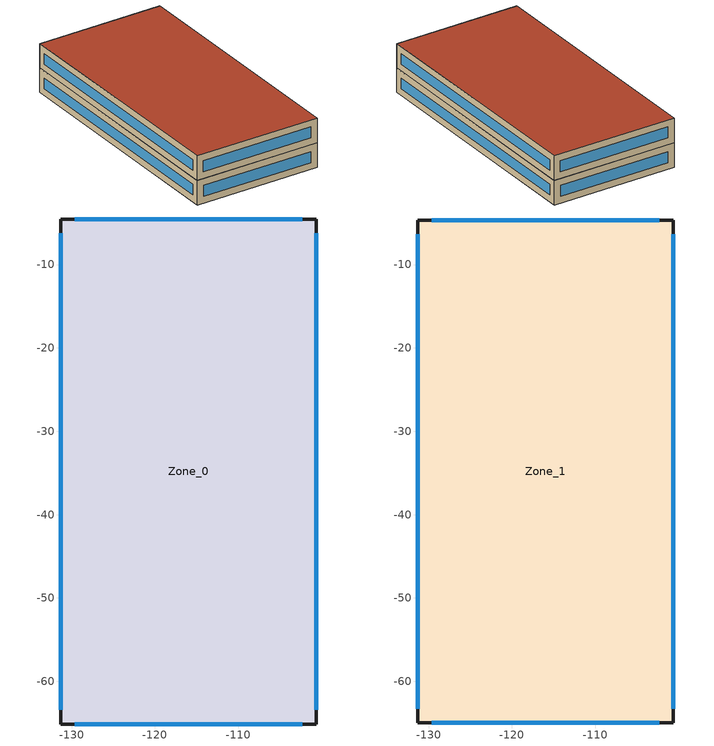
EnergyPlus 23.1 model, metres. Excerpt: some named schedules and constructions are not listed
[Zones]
Zone_0
 floor ground (Zone_0:f4UnderGroundSlabCF): -131.27,-65.12 -131.27,-4.53 -100.67,-4.53 -100.67,-65.12 z0
 wall outside (UVal_0.3_Mass): -131.27,-65.12 -100.67,-65.12 -100.67,-4.53 -131.27,-4.53 -131.27,-65.12 z0:5.9
 window (90.1-2019 Nonresidential CZ 0 Glazing (Operable)): -129.64,-65.12 -102.3,-65.12 / -102.3,-4.53 -129.64,-4.53 z1.63:4.27; -100.67,-63.42 -100.67,-6.23 / -131.27,-6.23 -131.27,-63.42 z1.7:4.2
 roof outside (300mmInsulation 200mmConcrete): -131.27,-65.12 -100.67,-65.12 -100.67,-4.53 -131.27,-4.53 z5.9
Zone_1
 floor outside (90.1-2019 Nonresidential CZ 0 Exterior Floor (Mass)): -131.27,-65 -131.27,-4.65 -100.67,-4.65 -100.67,-65 z5.9
 wall outside (UVal_0.3_Mass): -131.27,-65 -100.67,-65 -100.67,-4.65 -131.27,-4.65 -131.27,-65 z5.9:11.8
 window (90.1-2019 Nonresidential CZ 0 Glazing (Operable)): -129.64,-65 -102.3,-65 / -102.3,-4.65 -129.64,-4.65 z7.53:10.17; -100.67,-63.3 -100.67,-6.35 / -131.27,-6.35 -131.27,-63.3 z7.6:10.1
 roof outside (300mmInsulation 200mmConcrete): -131.27,-65 -100.67,-65 -100.67,-4.65 -131.27,-4.65 z11.8
[EnergyManagementSystem:Sensor] Output:Variable Index Key=Environment
Name | Output:Variable
OutdoorTemp | Site Outdoor Air Drybulb Temperature
OutdoorRelHumid | Site Outdoor Air Relative Humidity
[ZoneHVAC:IdealLoadsAirSystem] Maximum Heating Supply Air Temperature {C}=35; Minimum Cooling Supply Air Temperature {C}=12; Maximum Heating Supply Air Humidity Ratio {kgWater/kgDryAir}=0.01; Minimum Cooling Supply Air Humidity Ratio {kgWater/kgDryAir}=0.008; Heating Limit=LimitFlowRateAndCapacity; MaximumHeatingAirFlowRate [m3/s]=Autosize; MaximumSensibleHeatingCapacity [W]=Autosize; Cooling Limit=LimitFlowRateAndCapacity; MaximumCoolingAirFlowRate [m3/s]=Autosize; MaximumTotalCoolingCapacity [W]=Autosize; Dehumidification Control Type=Humidistat; Humidification Control Type=Humidistat; Demand Controlled Ventilation Type=OccupancySchedule; Outdoor Air Economizer Type=NoEconomizer; Heat Recovery Type=None; SensibleHeatRecoveryEffectiveness=0.7; LatentHeatRecoveryEffectiveness=0.65
Name | HeatingAvailabilitySchedule | CoolingAvailabilitySchedule | Design Specification Outdoor Air Object
Zone_1 Ideal Loads Air | HeatAvail_Zone_1 | CoolAvail_Zone_1 | Zone_1MinFreshAir
Zone_0 Ideal Loads Air | HeatAvail_Zone_0 | CoolAvail_Zone_0 | Zone_0MinFreshAir
[Schedule:Constant]
AllOn: Value=1
[Schedule:Day:Hourly]
cfc9d3e4-e383-4433-a204-6ac7d6633067: Fraction, 0, 0, 0, 0, 0, 0, 0, 0, 0, 0, 0, 0, 0, 0, 0, 0, 0, 0, 0, 0, 0, 0, 0, 0
51bb0345-c27b-4892-b876-bd4c2d9e19d5: Fraction, 0, 0, 0, 0, 0, 0, 0, 0.2, 0.4, 0.6, 0.8, 0.8, 0.4, 0.6, 0.8, 0.8, 0.4, 0.2, 0, 0, 0, 0, 0, 0
e4926b25-7b08-4245-9f9f-c8a317f5e80e: Fraction, 0, 0, 0, 0, 0, 0, 0, 1, 1, 1, 1, 1, 1, 1, 1, 1, 1, 1, 0, 0, 0, 0, 0, 0
ed4c9df3-7f96-4834-9bd5-1e86aaa1abb7: Fraction, 0.1, 0.1, 0.1, 0.1, 0.1, 0.1, 0.1, 0.1, 0.1, 0.1, 0.1, 0.1, 0.1, 0.1, 0.1, 0.1, 0.1, 0.1, 0.1, 0.1, 0.1, 0.1, 0.1, 0.1
292e8b38-dac6-4366-bca8-58bf123c87ad: Fraction, 0.1, 0.1, 0.1, 0.1, 0.1, 0.1, 0.1, 0.2, 0.4, 0.6, 0.8, 0.8, 0.4, 0.6, 0.8, 0.8, 0.4, 0.2, 0.1, 0.1, 0.1, 0.1, 0.1, 0.1
e9e7f2aa-88f6-4c91-a1e2-6fd48b63617b: Temperature, 18, 18, 18, 18, 18, 18, 18, 21, 21, 21, 21, 21, 21, 21, 21, 21, 21, 21, 18, 18, 18, 18, 18, 18
2bcdf290-460f-4085-8078-6f8cef848f94: Temperature, 30, 30, 30, 30, 30, 30, 30, 25, 25, 25, 25, 25, 25, 25, 25, 25, 25, 25, 30, 30, 30, 30, 30, 30
94326b0b-e753-46ec-8587-d5071d3102f8: Fraction, 1, 1, 1, 1, 1, 1, 1, 1, 0, 0, 0, 0, 0, 1, 0, 0, 0, 0, 0, 0, 0, 0, 0, 0
b276e8d3-7640-4793-87c6-218ec294c8d2: Fraction, 1, 1, 1, 1, 1, 1, 1, 1, 0, 0, 0, 0, 0, 0, 0, 0, 0, 0, 0, 0, 0, 0, 0, 0
36c5cbdc-915c-488c-9dc5-a3098ac12a2a: Fraction, 1, 1, 1, 1, 1, 1, 1, 1, 0, 0, 0, 1, 1, 1, 1, 1, 0, 0, 0, 0, 0, 0, 0, 1
c5201b0a-d148-443d-b617-7115ebed8b0b: Fraction, 1, 1, 1, 1, 1, 1, 1, 1, 0, 0, 0, 0, 0, 0, 0, 0, 0, 0, 0, 0, 0, 0, 0, 1
092fffa2-b55e-4390-93ac-90ff192ae282: Fraction, 1, 1, 1, 1, 1, 1, 1, 1, 0, 0, 0, 0, 1, 1, 1, 0, 0, 0, 0, 0, 0, 0, 0, 0
9bf174c9-b2b7-47db-8b1d-9e0f970024cb: Fraction, 1, 1, 1, 1, 1, 1, 1, 1, 0, 0, 0, 0, 0, 0, 0, 0, 0, 0, 0, 0, 0, 0, 1, 1
f0ed122c-6aa8-4481-a1d4-cc2a37238b6c: Fraction, 1, 1, 1, 1, 1, 1, 1, 0, 0, 0, 0, 0, 1, 1, 1, 1, 0, 0, 0, 0, 0, 0, 0, 1
2bfef593-cc67-4360-a8e1-b212a5fcf0d6: Fraction, 1, 1, 1, 1, 1, 1, 1, 1, 0, 0, 0, 0, 1, 1, 1, 1, 1, 0, 0, 0, 0, 0, 0, 0
4b271065-3acd-4083-bb09-3c1aec65a236: Fraction, 1, 1, 1, 1, 1, 1, 1, 1, 0, 0, 0, 0, 1, 1, 1, 1, 1, 0, 0, 0, 0, 0, 0, 1
f88ce56c-c6a9-4a01-b05c-d64a6f0bf401: Fraction, 1, 1, 1, 1, 1, 0, 0, 0, 0, 0, 1, 1, 1, 1, 0, 0, 0, 0, 0, 0, 0, 0, 1, 1
7bc8e15e-6da3-4164-b646-c4ecd8421dd7: Fraction, 1, 1, 1, 1, 1, 0, 0, 0, 0, 0, 0, 0, 0, 0, 0, 1, 1, 1, 1, 1, 1, 1, 1, 1
8c54acc2-ee44-4a92-a93c-15159af0c353: Fraction, 1, 1, 1, 1, 1, 1, 1, 0, 0, 0, 0, 0, 0, 0, 0, 0, 0, 0, 0, 0, 0, 0, 1, 1
de1658ab-5617-4bad-af55-209c5b47bbb2: Fraction, 1, 1, 1, 1, 1, 1, 1, 0, 0, 0, 0, 0, 0, 0, 0, 0, 0, 0, 0, 0, 0, 0, 0, 1
f35197d8-9899-4cfd-85e7-bf3f30e201c3: Fraction, 1, 1, 1, 1, 1, 1, 1, 1, 1, 1, 1, 0, 0, 0, 0, 0, 0, 0, 0, 0, 1, 1, 1, 1
2fc3ba6b-a806-4cf9-b4d7-eb745a412891: Fraction, 1, 1, 1, 1, 1, 1, 0, 0, 0, 0, 0, 0, 0, 0, 0, 0, 0, 0, 0, 0, 0, 1, 1, 1
dbb1fa8a-bb68-43c7-886d-6a87807f957c: Fraction, 1, 1, 1, 1, 0, 0, 0, 0, 0, 0, 0, 0, 0, 0, 0, 0, 0, 0, 0, 0, 0, 1, 1, 1
7865c541-41a7-463a-bcc4-17295951c790: Fraction, 1, 1, 1, 1, 1, 1, 1, 1, 1, 1, 1, 1, 1, 1, 0, 0, 0, 0, 0, 0, 1, 1, 1, 1
46b70222-fa77-4829-a1ba-607d09006c20: Fraction, 1, 1, 1, 1, 1, 1, 0, 0, 0, 0, 0, 0, 0, 0, 0, 0, 0, 0, 0, 0, 0, 0, 1, 1
ff0ae93f-c5e8-42b6-8326-70b6d5a49845: Fraction, 0, 1, 1, 1, 1, 1, 1, 1, 0, 0, 0, 0, 0, 1, 0, 0, 0, 0, 1, 1, 1, 1, 1, 1
e5a4cae0-e69d-494c-934d-ac1e48f96493: Fraction, 1, 1, 1, 1, 1, 1, 0, 0, 0, 0, 0, 0, 1, 1, 0, 0, 1, 1, 1, 1, 1, 1, 1, 1
aafab244-cc3d-4434-9048-e0e7d17e2167: Fraction, 1, 1, 1, 1, 1, 1, 1, 1, 0, 0, 0, 0, 0, 0, 0, 0, 0, 0, 0, 0, 0, 1, 1, 1
147a6e2e-91fc-4257-be5a-1dc1785a8981: Fraction, 1, 1, 1, 0, 0, 0, 0, 0, 0, 0, 0, 0, 0, 0, 0, 0, 0, 0, 0, 0, 0, 0, 0, 0
7a788d43-8587-4e0c-8753-1b0f6dcd52a8: Fraction, 1, 1, 1, 1, 1, 1, 1, 1, 0, 0, 0, 0, 1, 1, 1, 1, 0, 0, 0, 0, 0, 0, 0, 0
717b94a2-922d-47ad-b49e-75063daf0509: Fraction, 0, 0, 0, 0, 0, 0, 0, 0, 1, 1, 1, 1, 1, 1, 1, 1, 0, 0, 0, 0, 0, 0, 0, 0
d19e05ab-0364-43a1-90a1-881fdc209ba2: Fraction, 0, 0, 0, 1, 1, 1, 1, 1, 0, 0, 0, 0, 0, 0, 0, 0, 0, 0, 0, 0, 0, 0, 0, 0
8de62a03-6a5b-48a9-965d-5705f068b7a5: Fraction, 0, 0, 0, 1, 1, 1, 1, 1, 0, 0, 0, 0, 0, 1, 1, 1, 0, 0, 0, 0, 0, 0, 0, 0
9a8605db-632c-4a51-8347-54c6ec2c458c: Fraction, 0, 1, 1, 1, 1, 1, 1, 1, 0, 0, 0, 0, 0, 1, 1, 0, 0, 0, 0, 0, 0, 0, 0, 0
54838944-3d61-4fd4-80f1-3ff8ad5851f9: Fraction, 0, 0, 0, 0, 1, 1, 1, 1, 0, 0, 0, 0, 0, 0, 0, 0, 0, 0, 0, 0, 0, 0, 0, 0
671c19c0-654e-495f-bac0-32696213b095: Fraction, 1, 1, 1, 1, 1, 1, 1, 1, 1, 0, 1, 1, 1, 1, 1, 1, 1, 0, 0, 1, 1, 1, 1, 1
25c2332f-2f92-4f69-a1b7-bad2323be407: Fraction, 1, 1, 1, 1, 1, 1, 1, 1, 0, 0, 0, 1, 1, 1, 1, 1, 0, 1, 1, 1, 1, 1, 1, 1
38070448-863c-4cde-a217-3b15a8f005f2: Fraction, 0, 1, 1, 1, 1, 1, 1, 1, 0, 0, 0, 0, 1, 1, 1, 0, 0, 0, 0, 0, 0, 0, 0, 0
5891fbc1-9382-4c82-8ced-c68a6f928bb3: Fraction, 0, 0, 0, 0, 0, 0, 0, 0, 0, 0, 0, 0, 1, 0, 0, 0, 0, 0, 0, 0, 0, 0, 0, 0
1bba5472-b911-4c60-8450-22d6440c14f4: Fraction, 0, 1, 1, 1, 1, 1, 1, 1, 0, 0, 0, 0, 0, 0, 0, 0, 0, 0, 0, 0, 0, 0, 0, 0
f3c4cf78-a423-46c2-87a7-15901a585342: Fraction, 0, 1, 0, 0, 1, 0, 0, 0, 0, 0, 0, 1, 1, 1, 1, 1, 1, 0, 0, 0, 0, 0, 0, 0
f7451280-f8c4-4f12-9644-ffe445ac431d: Fraction, 0, 0, 0, 0, 0, 0, 0, 0, 0, 0, 0, 0, 1, 0, 1, 0, 0, 0, 0, 0, 0, 0, 0, 0
5119eb40-56a0-4cc4-a684-8aa4abddc486: Fraction, 0, 0, 0, 0, 0, 0, 0, 0, 0, 0, 0, 1, 0, 0, 1, 1, 0, 0, 0, 0, 0, 0, 0, 1
63f1ddc5-0509-4089-b1d0-3145cdccac99: Fraction, 0, 0, 0, 1, 1, 1, 1, 1, 0, 0, 0, 1, 1, 1, 1, 0, 0, 0, 0, 0, 0, 1, 1, 0
591a6e95-40e5-46ff-8732-f3c38e13c433: Fraction, 0, 1, 1, 1, 1, 1, 1, 1, 0, 0, 0, 1, 1, 1, 1, 1, 0, 0, 1, 0, 0, 1, 1, 1
1439b080-0b36-461f-9105-4295e44a8e19: Fraction, 1, 1, 1, 1, 1, 1, 1, 1, 0, 0, 0, 1, 1, 1, 1, 0, 0, 0, 0, 1, 0, 0, 1, 1
2100ba9d-fed6-4885-b71b-332eea0f5549: Fraction, 1, 1, 1, 1, 1, 1, 1, 1, 1, 1, 0, 0, 0, 0, 0, 0, 0, 0, 0, 1, 1, 1, 1, 1
17f930c9-088f-448e-902f-6c67dbfdd32a: Fraction, 1, 1, 1, 1, 1, 1, 1, 1, 0, 0, 0, 1, 1, 1, 1, 1, 1, 0, 1, 1, 1, 1, 1, 1
3a72e345-445f-47f5-829a-3cc90157ce4c: Fraction, 1, 1, 0, 0, 1, 1, 0, 0, 0, 0, 0, 1, 0, 0, 1, 1, 0, 0, 0, 0, 0, 0, 0, 0
5a99473d-12dd-44a8-8c30-06f4b05756a6: Fraction, 0, 1, 1, 0, 1, 1, 0, 0, 0, 0, 0, 1, 1, 1, 1, 1, 1, 0, 0, 0, 0, 0, 0, 0
a25bc609-20ee-4651-8b65-7bfa1d922268: Fraction, 0, 0, 0, 0, 1, 1, 1, 1, 0, 0, 0, 1, 1, 1, 1, 1, 0, 0, 0, 0, 0, 0, 0, 0
fb58b784-c9dd-476b-92af-e69870520bf6: Fraction, 1, 1, 1, 1, 1, 1, 1, 1, 0, 0, 0, 1, 1, 1, 1, 1, 0, 0, 0, 0, 0, 0, 0, 0
0fa2107d-ff90-49b1-a128-bc3f4d9f47a8: Fraction, 0, 0, 1, 1, 1, 1, 1, 0, 0, 0, 0, 1, 1, 1, 1, 1, 1, 0, 0, 0, 0, 0, 0, 0
ae88acf3-61b7-4b46-ba1d-c424c4df183f: Fraction, 0, 0, 0, 0, 0, 0, 0, 0, 0, 0, 0, 0, 0, 1, 0, 0, 0, 0, 0, 0, 0, 0, 0, 0
392fe133-efca-43ee-82f4-57d9f76705f5: Fraction, 0, 0, 0, 0, 0, 0, 0, 0, 0, 0, 0, 1, 1, 1, 0, 0, 0, 0, 0, 0, 0, 0, 0, 0
5ef73e36-9413-4e5f-9709-f86856769791: Fraction, 0, 0, 0, 0, 0, 0, 0, 0, 0, 0, 0, 0, 1, 1, 1, 1, 0, 0, 0, 0, 0, 0, 0, 0
0be3cceb-b31b-4422-8862-3201f527820e: Fraction, 0, 0, 0, 1, 1, 1, 1, 1, 0, 0, 0, 1, 1, 1, 1, 1, 0, 0, 0, 0, 0, 0, 0, 0
4ae7c964-8863-4222-a4be-df06ad91d6b2: Fraction, 1, 1, 1, 0, 1, 1, 1, 1, 0, 0, 0, 1, 1, 1, 1, 1, 1, 0, 0, 0, 0, 0, 0, 1
1fa278f4-ae2e-4659-b47f-b0ac0bd74f61: Fraction, 1, 1, 1, 1, 1, 1, 1, 1, 0, 0, 0, 1, 1, 1, 1, 1, 1, 0, 0, 0, 0, 0, 0, 1
4ff83825-a548-4c3f-b2dc-e622ef0bc700: Fraction, 1, 1, 1, 1, 0, 0, 0, 1, 0, 0, 1, 1, 1, 1, 1, 1, 1, 0, 0, 0, 0, 0, 0, 0
37a11092-30a9-4b1e-b826-106bc6bdf452: Fraction, 1, 1, 1, 1, 0, 0, 0, 0, 0, 0, 0, 1, 1, 1, 1, 1, 1, 0, 0, 0, 0, 0, 0, 0
a88d9473-dc1f-458f-898d-2562cd0cafca: Fraction, 0, 0, 0, 0, 0, 0, 0, 0, 0, 0, 0, 1, 1, 1, 1, 1, 0, 0, 0, 0, 0, 1, 1, 1
bb6c79a2-c81c-470d-8054-4dd282d43851: Fraction, 1, 1, 1, 1, 1, 1, 1, 1, 1, 1, 0, 0, 0, 0, 1, 1, 0, 0, 0, 1, 1, 0, 1, 0
a179b2f3-22c1-417d-b5ea-3338ed9e3c62: Fraction, 0, 1, 1, 1, 1, 1, 1, 1, 1, 1, 1, 1, 0, 1, 0, 1, 1, 1, 1, 1, 1, 1, 1, 1
973d66d8-9fc1-4f49-adbd-6d00754f1a1c: Fraction, 1, 1, 1, 1, 1, 1, 1, 1, 0, 0, 0, 1, 0, 1, 1, 0, 0, 0, 0, 1, 0, 1, 1, 1
fcbfbe47-baeb-4fc9-b309-3c46c3bc6882: Fraction, 1, 1, 1, 1, 1, 1, 1, 1, 0, 0, 0, 1, 1, 1, 1, 1, 1, 1, 0, 0, 0, 0, 0, 0
b9e14943-dd6d-4a76-9e37-1bdb2f623179: Fraction, 1, 0, 1, 1, 1, 0, 1, 1, 0, 0, 0, 1, 1, 1, 1, 1, 1, 0, 0, 0, 0, 0, 0, 0
7effa035-0a75-4764-8af9-d9ec3c7cd467: Fraction, 0, 0, 0, 0, 0, 1, 1, 0, 0, 0, 0, 0, 1, 1, 1, 1, 0, 0, 0, 0, 1, 1, 1, 0
c4a06672-bc92-42d2-ad50-8100f76e485f: Fraction, 0, 1, 0, 1, 1, 1, 1, 1, 0, 0, 0, 1, 1, 1, 1, 1, 1, 0, 0, 0, 0, 0, 0, 0
13b70014-b4c7-4590-a625-9b465b0c848b: Fraction, 0, 1, 1, 1, 1, 1, 0, 1, 0, 0, 0, 1, 1, 1, 1, 1, 1, 1, 0, 0, 0, 0, 0, 0
36c19ae7-73fd-4e9a-ac0d-5d58dc330560: Fraction, 0, 0, 0, 1, 1, 1, 1, 1, 0, 0, 0, 1, 1, 1, 1, 1, 1, 1, 0, 0, 0, 0, 0, 0
29e6f4ac-8990-40ad-9fae-0fbe2fef074c: Fraction, 0, 0, 0, 0, 1, 1, 1, 1, 0, 0, 0, 1, 1, 1, 1, 1, 1, 1, 0, 0, 0, 0, 0, 0
4a155135-99ae-44f0-b6b2-6d20b58f0e98: Fraction, 0, 0, 1, 1, 1, 1, 1, 1, 0, 0, 0, 1, 1, 1, 1, 1, 0, 1, 1, 1, 0, 1, 1, 1
29db2e23-ce46-4bc9-a032-d69e88dcf811: Fraction, 0, 0, 0, 0, 1, 1, 1, 1, 0, 0, 1, 1, 1, 1, 1, 1, 1, 0, 0, 0, 0, 0, 0, 0
9b5b691b-4be3-416a-9210-fc0989cd35d7: Fraction, 0, 0, 0, 0, 0, 1, 0, 0, 0, 1, 1, 1, 1, 1, 1, 1, 1, 1, 0, 0, 0, 0, 0, 0
b4074b59-447f-4a81-a37b-eb977bb2d080: Fraction, 0, 0, 0, 1, 1, 1, 1, 0, 0, 0, 0, 1, 1, 1, 1, 1, 1, 1, 0, 0, 0, 0, 0, 0
c627f348-fc5e-4044-84af-3390c70a03c0: Fraction, 1, 1, 1, 0, 1, 0, 1, 1, 0, 0, 0, 0, 1, 1, 1, 1, 1, 0, 0, 0, 0, 0, 0, 0
950672b2-bd5f-41f3-9ff8-fe8acfdd7aa4: Fraction, 0, 0, 1, 1, 1, 1, 1, 1, 0, 1, 1, 1, 1, 1, 0, 1, 0, 0, 0, 1, 0, 0, 1, 1
2c5a9473-ce2c-4559-af04-598747bd4858: Fraction, 1, 1, 1, 1, 1, 1, 0, 1, 0, 1, 1, 1, 1, 1, 1, 1, 1, 1, 0, 0, 0, 0, 0, 0
48d3d014-4003-414c-8eda-45559037cdf9: Fraction, 0, 1, 1, 1, 1, 1, 0, 1, 0, 0, 0, 1, 1, 1, 0, 0, 0, 0, 0, 0, 0, 0, 0, 1
a67301e1-9cf6-4fe2-bb83-2e20da2df590: Fraction, 1, 1, 1, 1, 1, 1, 1, 1, 0, 1, 1, 1, 1, 1, 1, 0, 1, 0, 0, 1, 1, 1, 1, 1
f8219b60-ce65-4b21-a550-994231b682d6: Fraction, 1, 1, 1, 1, 1, 1, 1, 0, 0, 0, 0, 0, 1, 1, 1, 1, 0, 0, 0, 0, 0, 0, 1, 0
042cfff4-534c-4e96-83b3-1d5af4c3fc2b: Fraction, 0, 0, 1, 1, 1, 1, 1, 1, 0, 1, 1, 1, 1, 1, 1, 1, 1, 1, 1, 0, 0, 0, 0, 0
b0819b12-4192-4b10-b5c4-d1d051452248: Fraction, 1, 1, 1, 1, 1, 1, 1, 1, 0, 0, 1, 1, 1, 0, 0, 0, 0, 0, 0, 1, 0, 1, 1, 1
4574fc6c-8409-4d75-a1c3-40d55a5a6039: Fraction, 1, 1, 1, 1, 1, 1, 1, 1, 0, 0, 0, 1, 1, 1, 1, 1, 0, 0, 0, 0, 0, 1, 1, 1
33e262f6-b64c-4fab-b831-f4565201c281: Fraction, 1, 1, 1, 1, 1, 1, 1, 1, 0, 1, 1, 0, 1, 1, 1, 0, 0, 0, 0, 1, 1, 1, 1, 1
f972da9c-461f-423a-af52-ebffe857dfde: Fraction, 1, 1, 1, 1, 1, 1, 1, 1, 0, 0, 1, 1, 1, 1, 1, 1, 1, 1, 0, 0, 0, 0, 0, 0
4718004a-33f3-414c-a823-7176aef64cfe: Fraction, 0, 1, 1, 0, 1, 1, 1, 1, 0, 1, 1, 1, 1, 1, 1, 1, 0, 1, 1, 1, 1, 1, 1, 1
7a82904b-db9d-46fd-b31f-40c74168cebe: Fraction, 1, 1, 0, 1, 1, 1, 1, 1, 0, 0, 1, 1, 1, 0, 0, 0, 1, 1, 0, 1, 1, 1, 1, 1
2ecd9341-f28f-4c41-90a7-30b48b51657f: Fraction, 1, 1, 1, 1, 1, 1, 1, 1, 0, 0, 1, 1, 1, 1, 1, 0, 1, 1, 1, 1, 1, 1, 1, 1
fb399bd9-564e-4081-b034-4adfb8d9aa13: Fraction, 1, 1, 1, 1, 1, 1, 1, 1, 1, 0, 1, 1, 1, 1, 1, 0, 1, 0, 0, 1, 1, 1, 1, 1
170e0941-8498-4003-9e69-ca96a169aba0: Fraction, 1, 1, 1, 1, 1, 1, 1, 1, 1, 1, 1, 1, 1, 1, 0, 0, 0, 0, 0, 0, 0, 1, 1, 1
3d430eae-8ccd-4b28-bdf1-72b096c1cd03: Fraction, 1, 1, 1, 1, 0, 0, 0, 0, 0, 0, 1, 1, 1, 1, 1, 1, 1, 0, 0, 0, 0, 0, 0, 0
e43be171-2665-450e-bb5d-c0dec6c536d5: Fraction, 0, 1, 1, 1, 1, 1, 1, 1, 0, 0, 0, 1, 1, 1, 1, 1, 1, 1, 0, 0, 0, 0, 0, 0
723db8bf-a2ab-49c4-9b2c-28c365e0f04e: Fraction, 0, 1, 0, 0, 1, 0, 1, 0, 0, 0, 1, 1, 1, 1, 1, 1, 1, 0, 0, 0, 0, 0, 0, 0
7ced9fac-55b1-4a6b-8974-de4dd4a4c4d9: Fraction, 0, 1, 1, 1, 1, 1, 1, 1, 0, 1, 1, 1, 1, 1, 1, 1, 1, 1, 0, 0, 0, 0, 0, 0
8fb087a4-8b4e-4b02-b6cb-ea4036deb5dd: Fraction, 0, 0, 0, 0, 1, 0, 0, 0, 0, 1, 1, 1, 1, 1, 1, 1, 1, 1, 1, 0, 0, 0, 0, 0
dec22c12-a087-4f9e-ae2f-3eab239de7e1: Fraction, 0, 0, 0, 0, 1, 1, 0, 1, 0, 0, 1, 1, 0, 1, 1, 1, 1, 1, 1, 1, 1, 1, 1, 1
2f1763a6-4a6d-434f-a52e-4c58688747b0: Fraction, 1, 1, 1, 1, 1, 1, 1, 1, 0, 0, 0, 1, 1, 1, 1, 1, 1, 0, 0, 0, 0, 0, 0, 0
7b451637-1992-4db0-8716-d876325bd2b4: Fraction, 0, 1, 1, 1, 1, 1, 1, 1, 0, 0, 1, 1, 1, 0, 0, 0, 0, 0, 0, 0, 0, 0, 0, 1
51a4f698-d929-4743-b50a-b4a4ca068962: Fraction, 1, 1, 1, 1, 1, 1, 1, 1, 0, 0, 1, 1, 1, 1, 1, 1, 1, 0, 1, 0, 0, 0, 0, 0
cb2f419b-adbe-44cd-be38-96b18077e22a: Fraction, 0, 0, 0, 0, 1, 1, 0, 0, 0, 0, 1, 1, 0, 0, 0, 1, 1, 0, 0, 1, 1, 1, 1, 1
9fd69932-6fd1-4f70-b2cc-64b68b0158b0: Fraction, 1, 1, 1, 1, 1, 1, 1, 1, 0, 0, 0, 1, 1, 1, 1, 0, 0, 1, 1, 1, 1, 1, 1, 1
fc319cb4-87d1-40bc-a5b8-70c2b7c7418f: Fraction, 1, 1, 1, 1, 1, 1, 1, 1, 0, 0, 0, 1, 1, 1, 1, 0, 1, 1, 0, 0, 0, 0, 0, 0
150c854a-a6e5-4fb0-a005-40cc77592f1c: Fraction, 0, 0, 0, 0, 1, 0, 0, 0, 0, 1, 0, 1, 1, 1, 0, 1, 1, 1, 1, 1, 1, 1, 1, 1
cff02971-6f2d-49c9-a30d-56005ab2110b: Fraction, 1, 1, 1, 1, 1, 1, 1, 1, 1, 0, 0, 1, 1, 1, 1, 1, 0, 0, 0, 0, 0, 0, 0, 0
072ec272-e004-4921-a49c-dd2e95a3f717: Fraction, 1, 1, 1, 1, 1, 1, 1, 1, 0, 1, 1, 1, 1, 1, 1, 0, 0, 0, 0, 0, 0, 0, 0, 0
1a38e8af-dded-4012-8f70-118d08704009: Fraction, 1, 1, 1, 0, 1, 1, 0, 1, 0, 0, 0, 1, 1, 1, 0, 0, 0, 0, 0, 0, 0, 0, 0, 0
8e51657b-694b-4b19-b95b-26eed582a6b3: Fraction, 0, 0, 0, 0, 0, 0, 0, 0, 1, 1, 1, 1, 1, 1, 1, 1, 1, 1, 1, 0, 0, 0, 0, 0
62366983-bcaa-415b-a3af-86d6ff915b84: Fraction, 0, 0, 0, 0, 1, 0, 1, 1, 1, 1, 1, 1, 1, 1, 1, 1, 1, 1, 0, 0, 0, 0, 0, 0
f2ca1fd9-2f5d-4e1f-80ce-c942eb044611: Fraction, 0, 0, 0, 0, 0, 1, 1, 1, 1, 1, 1, 1, 1, 1, 1, 1, 1, 1, 1, 0, 0, 0, 0, 0
71439fa3-dbe9-4d9e-a407-c3f13f1ec373: Fraction, 0, 0, 0, 0, 1, 0, 1, 0, 0, 1, 1, 1, 1, 1, 1, 1, 1, 1, 1, 0, 0, 0, 0, 0
a7a0db01-f2be-438a-a567-a1237ff6ed01: Fraction, 0, 0, 0, 0, 1, 1, 1, 1, 0, 1, 1, 1, 1, 1, 1, 1, 1, 1, 1, 0, 0, 0, 0, 0
80481f41-ed8b-484c-8226-22b0beb6697e: Fraction, 0, 0, 0, 0, 0, 0, 0, 0, 1, 1, 1, 1, 1, 1, 0, 0, 0, 0, 0, 1, 0, 0, 0, 0
5c436550-9760-4d00-befd-1c05a93c8618: Fraction, 0, 1, 0, 0, 1, 0, 1, 1, 0, 1, 1, 1, 1, 0, 1, 0, 0, 0, 0, 0, 0, 0, 0, 1
d7390004-e366-4a99-86ad-01393aba1f43: Fraction, 1, 0, 1, 1, 1, 1, 1, 0, 0, 1, 1, 1, 0, 0, 1, 1, 1, 0, 0, 0, 0, 0, 0, 0
08f8807f-3d59-4632-b844-3761c02aa0dc: Fraction, 1, 1, 0, 1, 1, 1, 1, 1, 0, 1, 1, 1, 1, 1, 1, 0, 0, 0, 0, 0, 0, 0, 0, 0
b8db7871-ab72-4769-afb0-3af7deb14f3a: Fraction, 0, 1, 1, 1, 1, 1, 1, 1, 0, 1, 1, 1, 0, 1, 1, 1, 0, 1, 0, 1, 1, 0, 1, 0
916a75b3-45e0-4e1b-aba9-a096b23bb994: Fraction, 1, 1, 1, 1, 1, 1, 1, 1, 0, 0, 0, 0, 1, 0, 0, 0, 0, 0, 0, 0, 0, 0, 1, 0
1d990789-8d3c-475f-a942-7f26d829ad46: Fraction, 1, 1, 0, 1, 1, 1, 1, 1, 0, 1, 1, 1, 1, 1, 1, 1, 1, 1, 0, 0, 0, 0, 0, 0
f03c36e7-7187-4a0f-9a44-3e652654c420: Fraction, 0, 0, 0, 0, 0, 0, 0, 0, 0, 1, 1, 0, 0, 1, 1, 0, 0, 0, 0, 0, 0, 1, 1, 1
8e88d644-4263-406d-85e2-914cdd7bdf29: Fraction, 1, 1, 1, 1, 1, 1, 0, 0, 0, 0, 1, 1, 1, 1, 1, 1, 1, 1, 0, 0, 0, 0, 0, 0
21402380-ec6d-4a93-a179-92bede108caf: Fraction, 0, 0, 0, 0, 0, 0, 0, 0, 0, 0, 1, 1, 1, 1, 1, 1, 1, 1, 0, 0, 0, 0, 0, 0
e4520d32-4cf0-41ce-a492-f0f8dd503176: Fraction, 0, 0, 0, 1, 1, 1, 0, 0, 0, 0, 0, 0, 1, 1, 0, 0, 1, 1, 0, 0, 0, 1, 1, 1
69a75157-b1a6-4c3d-b552-440a7c701223: Fraction, 1, 1, 1, 1, 1, 1, 1, 1, 0, 1, 1, 1, 0, 0, 0, 0, 0, 0, 0, 0, 0, 0, 0, 1
e58b29f6-e3c9-444e-b085-ea282b1b3f7c: Fraction, 1, 1, 1, 1, 1, 1, 1, 1, 1, 0, 0, 0, 1, 1, 1, 1, 0, 0, 0, 0, 0, 0, 1, 1
c54aca93-d823-4121-bb35-713edbb8a5dc: Fraction, 1, 1, 1, 1, 1, 1, 1, 1, 0, 0, 1, 1, 1, 1, 1, 1, 1, 0, 0, 0, 0, 0, 0, 0
15c82e95-de0e-4c6c-ac40-5e0077b455ea: Fraction, 1, 1, 1, 1, 1, 1, 1, 1, 0, 0, 1, 1, 1, 1, 0, 0, 1, 1, 1, 1, 1, 1, 1, 1
939f1de9-2b05-4555-a91d-30511df1464a: Fraction, 1, 1, 1, 1, 1, 1, 1, 1, 0, 0, 1, 1, 1, 1, 0, 0, 0, 1, 1, 1, 1, 1, 1, 1
45958caa-04da-45d8-9580-b849571baec0: Fraction, 0, 0, 0, 0, 1, 1, 1, 1, 0, 0, 0, 0, 0, 0, 0, 0, 0, 0, 0, 0, 0, 0, 1, 1
1641b7ac-ad47-4399-a06b-8410761371a4: Fraction, 1, 1, 1, 1, 1, 1, 1, 1, 1, 1, 1, 1, 1, 1, 1, 1, 1, 1, 1, 0, 0, 0, 0, 0
5a5a397b-3d11-4142-a827-b2fe9cf8cf3a: Fraction, 0, 0, 0, 0, 0, 0, 0, 0, 0, 0, 1, 1, 1, 1, 1, 0, 0, 0, 0, 0, 0, 1, 1, 1
dbd6431c-be1a-44ea-89b4-985bec522dd6: Fraction, 1, 1, 1, 1, 1, 1, 1, 1, 1, 0, 0, 0, 1, 1, 1, 1, 1, 0, 0, 0, 0, 0, 0, 0
f76ca8a3-006e-4138-9ac4-4c715806e769: Fraction, 0, 1, 0, 0, 0, 1, 1, 1, 0, 0, 1, 1, 1, 0, 0, 0, 0, 0, 0, 0, 0, 0, 0, 0
9565b66e-11e1-4863-b226-520ad8398f8e: Fraction, 1, 1, 1, 1, 1, 1, 1, 1, 1, 0, 0, 0, 0, 0, 0, 0, 1, 1, 0, 0, 0, 0, 0, 0
f75099c2-f013-49e9-b218-48e1952437d3: Fraction, 0, 0, 0, 1, 1, 0, 0, 0, 0, 1, 1, 1, 0, 0, 0, 0, 0, 0, 0, 0, 0, 0, 0, 0
c23698c5-678d-4f06-9681-70b6b1bdbe21: Fraction, 0, 0, 0, 0, 0, 0, 0, 0, 0, 1, 1, 1, 0, 0, 0, 0, 0, 0, 0, 0, 1, 1, 1, 1
c82cffa1-4485-4084-a83e-62f0ed69bb71: Fraction, 1, 1, 1, 1, 1, 1, 1, 1, 0, 0, 1, 1, 1, 1, 1, 1, 1, 1, 1, 0, 0, 0, 0, 0
88fe6514-130d-48e6-aa38-d7640d225c6f: Fraction, 0, 1, 1, 1, 1, 1, 0, 0, 0, 1, 1, 1, 1, 1, 1, 1, 1, 0, 0, 0, 0, 0, 0, 0
ab2db9b1-854e-42ae-9ced-80de62c95d57: Fraction, 0, 1, 1, 1, 1, 1, 1, 1, 1, 0, 0, 1, 1, 1, 1, 1, 0, 0, 0, 0, 0, 0, 0, 0
535860e9-3e97-4c42-ad68-fdc7283cd094: Fraction, 0, 0, 0, 0, 0, 0, 0, 0, 0, 0, 0, 0, 1, 1, 1, 1, 0, 0, 0, 0, 0, 0, 0, 1
55bcddce-a945-4e4e-9d5a-807dde3a2315: Fraction, 0, 0, 0, 0, 0, 0, 0, 0, 0, 0, 0, 0, 1, 1, 1, 1, 1, 1, 0, 0, 0, 0, 0, 0
0a0248e8-2528-4778-bbbb-d8990f33c84d: Fraction, 0, 0, 1, 1, 1, 1, 1, 1, 0, 0, 0, 0, 0, 0, 0, 0, 0, 0, 0, 0, 0, 0, 0, 0
4fb9a225-1a6e-4af5-b9b8-594365d9bff6: Fraction, 0, 0, 0, 0, 0, 0, 0, 0, 0, 0, 0, 0, 0, 0, 0, 0, 0, 0, 0, 0, 0, 0, 1, 1
a4395ba3-6088-4007-96d2-b9afb50bdbdb: Fraction, 0, 0, 0, 1, 1, 1, 1, 1, 1, 0, 0, 0, 0, 0, 0, 0, 1, 0, 0, 0, 0, 0, 0, 0
8fa65ca9-79cb-41e9-89a7-deac690d2b86: Fraction, 0, 0, 0, 1, 1, 1, 1, 1, 0, 0, 1, 1, 1, 1, 1, 1, 1, 0, 0, 0, 0, 0, 0, 0
1c587b25-58a2-4868-b619-0818697bcaa1: Fraction, 0, 1, 1, 1, 1, 1, 1, 0, 0, 0, 1, 1, 1, 1, 1, 1, 1, 1, 0, 0, 0, 0, 0, 0
5fd8f2b0-1fa8-4ed1-b82c-2d0329635e24: Fraction, 0, 0, 0, 0, 0, 0, 0, 0, 0, 1, 1, 1, 1, 1, 1, 1, 0, 0, 0, 0, 0, 0, 0, 0
51358d9b-0831-408f-b3be-1ed2e52e4220: Fraction, 0, 1, 1, 1, 1, 1, 1, 1, 1, 1, 1, 0, 1, 1, 1, 1, 1, 1, 0, 0, 0, 0, 0, 0
f6953a6c-3a21-48aa-8ea6-3e6d34b01d63: Fraction, 0, 1, 0, 1, 0, 0, 0, 1, 0, 0, 1, 1, 1, 1, 1, 1, 1, 1, 1, 0, 1, 1, 0, 0
d358063c-2fac-4ca8-80a0-afc0651c45a2: Fraction, 0, 0, 0, 0, 0, 0, 0, 0, 0, 0, 1, 1, 1, 1, 1, 1, 1, 1, 1, 1, 0, 0, 0, 0
341d39e0-cdf4-497b-b32b-538d90c4fe1c: Fraction, 0, 0, 0, 0, 0, 0, 0, 0, 1, 1, 1, 1, 1, 1, 1, 1, 1, 0, 0, 0, 0, 0, 0, 0
661990f1-34ce-40c4-b955-75d13d444842: Fraction, 0, 0, 0, 0, 0, 0, 0, 0, 0, 0, 1, 0, 0, 1, 1, 1, 1, 1, 1, 0, 0, 0, 0, 0
6591228c-dcdb-4a3f-88a8-88575264b39b: Fraction, 0, 0, 0, 1, 1, 0, 0, 0, 0, 1, 1, 1, 1, 0, 0, 0, 0, 0, 0, 0, 0, 0, 1, 0
ebdd903e-ed47-434c-afdd-3852d27020cb: Fraction, 0, 1, 1, 1, 1, 0, 1, 1, 0, 0, 0, 0, 1, 1, 1, 1, 1, 1, 1, 0, 0, 0, 0, 0
b519eaa2-9822-4200-ac7b-11ab664b1ca5: Fraction, 0, 1, 0, 0, 1, 0, 1, 0, 0, 1, 1, 1, 1, 1, 1, 1, 1, 1, 1, 1, 0, 0, 0, 0
63939282-7614-461b-850a-2587bb42cad3: Fraction, 0, 0, 0, 0, 0, 0, 0, 0, 0, 1, 1, 1, 1, 1, 1, 1, 1, 1, 1, 1, 1, 0, 0, 0
2925e3ba-f3d2-43cd-b5c5-b099c5365116: Fraction, 0, 0, 0, 0, 0, 0, 0, 0, 1, 1, 1, 1, 1, 1, 1, 1, 1, 1, 1, 1, 1, 0, 0, 0
f7f07d5e-fe51-4c66-acb3-c1f1cf9451f6: Fraction, 0, 0, 0, 0, 0, 0, 0, 1, 0, 1, 0, 0, 1, 1, 1, 0, 0, 1, 0, 0, 0, 0, 0, 0
e1db448b-f172-4160-92e2-9c67228802c0: Fraction, 0, 0, 0, 1, 1, 1, 1, 0, 0, 0, 0, 1, 1, 1, 1, 1, 1, 0, 0, 0, 0, 0, 0, 0
375c7436-acc6-4317-805f-485b56b6dd60: Fraction, 0, 1, 0, 0, 0, 0, 0, 0, 0, 1, 1, 1, 1, 1, 1, 1, 1, 1, 1, 0, 1, 0, 0, 0
c14110b3-700a-4ea7-88be-9759018b45a1: Fraction, 0, 0, 0, 0, 0, 0, 0, 0, 0, 0, 0, 1, 1, 1, 1, 1, 1, 0, 1, 1, 1, 1, 1, 0
b897e7a2-f64f-4978-8cad-9d91c33e68fb: Fraction, 0, 1, 1, 0, 1, 0, 0, 1, 0, 0, 0, 1, 1, 1, 0, 0, 1, 0, 0, 1, 1, 1, 1, 0
e7c9cde8-22b4-4e65-b71f-4a04bcb2aaf2: Fraction, 1, 1, 1, 1, 1, 1, 1, 1, 0, 0, 0, 1, 1, 1, 1, 1, 1, 1, 0, 0, 0, 0, 1, 1
9455dda6-d7af-47a9-9f2a-9d1b275d59ba: Fraction, 0, 1, 0, 0, 1, 1, 1, 1, 0, 0, 1, 1, 1, 0, 0, 0, 0, 1, 0, 1, 1, 0, 1, 1
fe3aedf4-603d-4f19-a731-700caa28d077: Fraction, 1, 1, 1, 1, 0, 0, 0, 0, 0, 0, 0, 1, 1, 0, 1, 1, 1, 1, 1, 0, 0, 0, 0, 0
4f4b7942-20d4-42cc-bc98-04fc3ff3b106: Fraction, 0, 0, 0, 0, 1, 1, 1, 1, 1, 0, 1, 1, 1, 0, 1, 1, 1, 0, 0, 0, 0, 0, 0, 0
e2479a3b-d996-4867-a2b2-b17384908375: Fraction, 0, 1, 1, 1, 1, 1, 1, 1, 0, 0, 0, 1, 1, 1, 1, 1, 0, 0, 0, 0, 0, 0, 0, 0
2e36c37e-df7a-4dae-adce-011ab783d3a1: Fraction, 0, 0, 0, 0, 0, 0, 0, 0, 0, 0, 0, 1, 1, 0, 1, 1, 1, 1, 0, 0, 0, 0, 0, 0
4d6b2e26-7f86-4402-8966-400254248f19: Fraction, 0, 0, 0, 0, 0, 0, 0, 0, 0, 1, 0, 1, 1, 1, 1, 1, 1, 1, 0, 0, 0, 0, 0, 0
33d10894-cf44-41a9-99e7-223bc6ca2de4: Fraction, 0, 0, 0, 0, 0, 0, 0, 0, 0, 0, 1, 1, 1, 0, 1, 1, 1, 1, 0, 0, 0, 0, 0, 0
164763a2-758c-4459-9360-2e277c7734f3: Fraction, 0, 0, 0, 0, 0, 0, 1, 1, 1, 0, 1, 0, 0, 0, 0, 0, 0, 0, 0, 1, 0, 0, 0, 0
2daf493f-0204-4ae4-982a-8e92c6ed7192: Fraction, 1, 0, 0, 0, 1, 0, 0, 0, 0, 0, 1, 1, 0, 1, 1, 1, 1, 0, 0, 0, 0, 0, 0, 0
0d90c01d-567e-4bf5-8505-740dc702c69c: Fraction, 0, 0, 0, 0, 0, 0, 0, 0, 0, 1, 1, 1, 0, 0, 1, 1, 1, 1, 0, 0, 0, 0, 0, 0
864342ad-9712-4c52-9cc7-e664fff0525f: Fraction, 0, 0, 0, 0, 0, 0, 0, 0, 0, 1, 1, 1, 1, 1, 1, 1, 1, 1, 1, 0, 0, 0, 0, 0
392d2b29-bbc5-40b2-9346-43e10145fbe4: Fraction, 0, 0, 0, 0, 0, 0, 0, 0, 0, 1, 1, 1, 0, 0, 1, 1, 1, 0, 0, 0, 0, 0, 0, 0
599ec26a-dcc4-4bda-9a6f-70b2ffb41511: Fraction, 0, 0, 0, 0, 1, 0, 0, 0, 0, 0, 1, 1, 1, 1, 1, 1, 1, 1, 0, 0, 0, 0, 1, 0
ac5e65af-37b1-4bc1-a8fd-3814bdcc2e7f: Fraction, 0, 1, 1, 1, 1, 1, 1, 0, 0, 0, 1, 1, 1, 0, 0, 0, 0, 0, 1, 1, 1, 1, 1, 1
09fa026b-f019-4f07-846c-059bb15ed862: Fraction, 1, 1, 1, 1, 1, 1, 0, 0, 0, 0, 1, 1, 1, 0, 1, 1, 1, 1, 0, 0, 0, 0, 0, 0
e9db6416-1d3b-4b11-818e-ab15bea8c7cb: Fraction, 0, 1, 1, 1, 1, 1, 1, 1, 0, 0, 0, 0, 0, 0, 1, 1, 0, 0, 0, 0, 0, 0, 0, 0
f6e4cb6e-807e-40e4-a35f-55c0cf73fba7: Fraction, 1, 0, 1, 1, 1, 1, 1, 1, 0, 0, 1, 1, 1, 1, 1, 1, 1, 1, 1, 1, 1, 1, 1, 1
a0b4cb9b-0df3-4029-a242-950cb680f40d: Fraction, 1, 1, 1, 1, 1, 1, 1, 1, 1, 1, 0, 0, 1, 0, 0, 0, 0, 0, 0, 0, 0, 0, 0, 1
c3efb254-85a9-4e3b-88a3-4d190a5e1e07: Fraction, 1, 1, 1, 1, 1, 1, 1, 1, 0, 0, 0, 0, 0, 0, 1, 1, 0, 0, 0, 0, 1, 0, 0, 1
1294a2a1-0efd-47e6-ad51-43ed0be20b81: Fraction, 1, 1, 1, 1, 1, 1, 1, 1, 0, 0, 0, 0, 0, 0, 1, 1, 0, 0, 0, 0, 0, 0, 0, 0
dd65cbd3-3cdc-4aea-9ee1-94a0c6b44bb4: Fraction, 0, 1, 0, 1, 1, 1, 1, 1, 0, 0, 0, 1, 1, 1, 0, 0, 0, 0, 0, 0, 0, 0, 0, 0
ce21b90a-13e3-487e-9a3d-b3afefff621c: Fraction, 0, 1, 1, 1, 1, 1, 1, 1, 1, 0, 0, 1, 1, 1, 1, 1, 1, 0, 0, 0, 0, 0, 0, 0
61eb703e-ba68-4476-b242-7aca2b58d384: Fraction, 0, 0, 0, 1, 1, 1, 1, 1, 0, 0, 0, 1, 1, 1, 1, 1, 1, 1, 1, 0, 0, 0, 0, 0
bd321290-776a-4145-808b-b9ed94212fec: Fraction, 0, 0, 0, 1, 1, 1, 1, 1, 0, 0, 1, 1, 1, 0, 1, 1, 1, 0, 1, 1, 1, 1, 1, 1
2a20a6d1-6bf2-4c69-8e72-2852a7c680d5: Fraction, 1, 0, 1, 1, 1, 1, 1, 1, 0, 0, 0, 0, 1, 0, 1, 0, 0, 0, 0, 0, 0, 0, 0, 0
b99651e5-f0ad-4677-b1f0-9cade0909013: Fraction, 0, 0, 0, 0, 0, 0, 0, 0, 0, 0, 0, 0, 0, 1, 1, 1, 0, 0, 0, 0, 0, 0, 0, 0
b4bd31fb-b036-413d-ad1b-00456ee93f75: Fraction, 0, 0, 0, 0, 1, 0, 0, 0, 0, 0, 0, 1, 1, 1, 1, 1, 1, 0, 0, 0, 0, 0, 0, 0
b542dc70-cec2-4388-81f3-8ea9387f3ec1: Fraction, 0, 0, 0, 0, 1, 0, 0, 0, 0, 1, 1, 0, 0, 1, 1, 1, 1, 1, 1, 1, 1, 1, 1, 1
5ed81004-3073-4894-9f03-edee56ca0e20: Fraction, 1, 1, 1, 1, 1, 1, 1, 1, 1, 0, 0, 1, 0, 1, 1, 1, 1, 1, 1, 0, 0, 0, 0, 1
4e0276cf-0a04-4d4f-8e1b-e5bc47686952: Fraction, 1, 1, 1, 1, 1, 1, 1, 1, 0, 0, 0, 0, 0, 0, 1, 1, 1, 0, 0, 0, 0, 0, 0, 0
c80a1d77-e9e6-4f85-ad41-7fde9841e2b0: Fraction, 0, 0, 1, 0, 0, 0, 0, 1, 0, 0, 0, 0, 0, 1, 1, 1, 1, 0, 0, 0, 0, 0, 1, 0
5d2073b3-bb7a-4c82-b766-c02743edfbf0: Fraction, 0, 0, 1, 1, 1, 1, 1, 1, 0, 0, 0, 1, 1, 1, 1, 1, 1, 1, 0, 0, 0, 0, 0, 0
15db353d-363b-4907-84b4-de8cb969358c: Fraction, 0, 0, 1, 1, 1, 1, 1, 1, 0, 0, 1, 1, 1, 1, 1, 1, 1, 1, 1, 0, 0, 0, 0, 0
dd32df04-1602-4787-8862-f33e5a6ba85a: Fraction, 0, 0, 1, 1, 1, 1, 1, 1, 0, 1, 1, 1, 1, 1, 1, 1, 1, 1, 0, 0, 0, 0, 0, 0
d4996f55-96a9-401e-a069-9bf75476e0a8: Fraction, 0, 0, 1, 1, 1, 1, 1, 1, 0, 0, 1, 1, 1, 1, 1, 1, 1, 1, 0, 0, 0, 0, 0, 0
f37f16c7-4d32-41ef-ae1a-2b3de3924119: Fraction, 0, 0, 1, 1, 1, 1, 1, 1, 0, 1, 0, 1, 1, 1, 1, 1, 1, 1, 0, 0, 0, 0, 0, 0
bf2b2adf-b3f1-46ff-af2e-c72aaca53aaa: Fraction, 0, 0, 0, 0, 0, 0, 0, 0, 0, 0, 0, 1, 1, 1, 1, 1, 1, 1, 0, 0, 0, 0, 0, 0
c207538b-7d96-4b7f-afed-1dd1a49c9f91: Fraction, 0, 0, 0, 0, 0, 0, 0, 0, 0, 1, 1, 1, 1, 1, 1, 1, 1, 0, 0, 0, 0, 0, 0, 0
9b654ceb-1a6a-46b0-9826-c7e10c98ddd7: Fraction, 0, 1, 1, 1, 1, 1, 1, 1, 1, 1, 1, 1, 0, 0, 0, 1, 1, 0, 0, 0, 0, 0, 0, 0
e964a4b4-f72e-4e9f-bea6-b927c97c43f4: Fraction, 0, 1, 0, 1, 1, 1, 1, 1, 1, 0, 0, 0, 1, 1, 1, 1, 1, 0, 0, 0, 0, 0, 0, 1
bd2ee0ca-9951-4ca9-9f7a-3531d3999e0d: Fraction, 0, 0, 0, 1, 1, 1, 0, 1, 0, 0, 0, 1, 0, 0, 0, 0, 0, 0, 0, 0, 0, 0, 0, 0
e9fef6dd-116b-4f7b-925d-33ab4039ae07: Fraction, 1, 1, 1, 1, 1, 1, 1, 1, 0, 0, 0, 1, 1, 0, 0, 0, 0, 0, 0, 0, 0, 0, 0, 0
b957b231-34d5-41f6-a3ab-08984e9a21c3: Fraction, 0, 0, 0, 0, 0, 0, 1, 1, 0, 0, 0, 0, 1, 1, 1, 0, 0, 0, 0, 0, 0, 0, 0, 0
f8caa7f3-c3f2-4d8f-8e5c-5d57dad3be00: Fraction, 0, 0, 1, 1, 1, 1, 1, 1, 0, 0, 0, 0, 1, 1, 1, 1, 0, 0, 0, 0, 0, 0, 0, 0
33bf9287-392d-499c-8aef-b5ccad8fccca: Fraction, 0, 0, 0, 1, 1, 1, 0, 0, 0, 0, 0, 1, 1, 1, 1, 1, 1, 1, 0, 0, 0, 0, 0, 0
57eb1d5b-5625-446a-93a8-15856af84d9d: Fraction, 0, 0, 0, 1, 1, 1, 0, 0, 0, 0, 1, 1, 1, 1, 1, 1, 1, 1, 1, 0, 0, 0, 0, 0
09e959b5-edf8-4c47-b280-a732e5c6ba5b: Fraction, 0, 0, 0, 0, 0, 1, 1, 0, 0, 0, 0, 0, 0, 0, 0, 0, 0, 0, 0, 0, 0, 0, 0, 0
7a06c47f-85d0-4e49-bcd9-c2a39db14cc6: Fraction, 0, 0, 0, 0, 0, 0, 0, 0, 0, 0, 0, 0, 1, 0, 1, 1, 1, 1, 0, 0, 0, 0, 0, 0
5ae2e937-79fb-4a6b-b94f-eab8d9d1ff1a: Fraction, 0, 0, 0, 0, 0, 1, 1, 1, 0, 0, 0, 1, 1, 1, 1, 1, 0, 0, 0, 0, 0, 0, 0, 0
3befc5e6-6de7-40d4-8527-3490174293f9: Fraction, 0, 0, 0, 0, 0, 0, 0, 0, 0, 1, 0, 1, 1, 1, 0, 1, 0, 0, 0, 0, 0, 0, 0, 0
98c5eea1-8e8a-4aae-bb85-24c4411d351c: Fraction, 0, 0, 0, 0, 1, 0, 1, 0, 0, 0, 1, 1, 1, 0, 1, 1, 1, 0, 0, 0, 1, 1, 1, 1
96608906-7c0f-419a-b086-756c488ca5a5: Fraction, 1, 1, 0, 0, 1, 1, 1, 1, 0, 0, 0, 0, 0, 0, 0, 0, 0, 0, 0, 0, 0, 0, 0, 0
01e0783b-c237-4924-82a1-5411e6303ff0: Fraction, 0, 0, 0, 0, 0, 1, 0, 1, 0, 0, 0, 1, 1, 1, 1, 1, 0, 0, 0, 1, 1, 1, 1, 1
51a549bc-ce1d-46d9-b8e1-c8ed39e9fc75: Fraction, 1, 1, 1, 0, 0, 1, 1, 1, 0, 0, 0, 0, 0, 0, 0, 0, 0, 0, 0, 0, 0, 0, 0, 0
f33051d5-4982-41c3-a60f-1572f37f5c0e: Fraction, 0, 0, 0, 0, 1, 0, 1, 1, 1, 0, 0, 0, 1, 0, 0, 0, 0, 0, 0, 0, 0, 0, 0, 0
58f06d4c-562e-4327-b5b2-93a20e3b36b7: Fraction, 0, 0, 0, 1, 0, 0, 0, 0, 0, 0, 0, 1, 1, 0, 1, 1, 0, 1, 0, 0, 0, 0, 0, 0
b13ff6ad-8f39-4a31-9bff-116252badaf2: Fraction, 0, 0, 0, 0, 0, 0, 0, 0, 0, 0, 0, 1, 1, 0, 0, 0, 0, 0, 0, 0, 0, 0, 0, 1
5a4522f0-d768-4ba0-97a9-4046c3ac5d51: Fraction, 1, 0, 1, 1, 1, 1, 1, 1, 0, 0, 0, 1, 1, 1, 1, 1, 0, 0, 0, 0, 0, 0, 0, 0
f6b7643f-c308-4743-bb4a-367418f5a1c6: Fraction, 0, 1, 1, 1, 1, 1, 1, 1, 0, 0, 1, 0, 0, 0, 1, 0, 0, 0, 0, 0, 1, 1, 1, 1
2c25fa31-202b-4200-b15a-e790937c05ec: Fraction, 1, 1, 1, 0, 1, 0, 0, 0, 0, 0, 0, 0, 1, 1, 1, 1, 0, 1, 0, 0, 0, 0, 0, 0
3d213b30-876d-42e3-8247-14a70b7affd5: Fraction, 0, 0, 0, 0, 0, 0, 1, 1, 0, 0, 0, 1, 1, 0, 0, 0, 0, 0, 0, 0, 0, 0, 0, 0
ce5afc14-a98d-489e-8385-a35b56f61f49: Fraction, 0, 1, 1, 1, 1, 1, 0, 1, 1, 1, 1, 0, 0, 0, 0, 0, 0, 0, 0, 0, 0, 0, 0, 0
7643bdce-3c05-4625-aabe-c2e98b44c865: Fraction, 0, 0, 0, 1, 0, 1, 1, 0, 0, 0, 0, 1, 0, 1, 1, 1, 1, 1, 1, 0, 0, 0, 0, 0
4cf22649-a576-4af7-9c93-67e15cba2ebe: Fraction, 0, 0, 0, 1, 1, 1, 0, 0, 0, 0, 0, 0, 1, 1, 1, 1, 0, 0, 0, 0, 0, 0, 0, 0
bbb9bf22-e913-4b60-8650-82f15c70af02: Fraction, 0, 1, 1, 1, 1, 0, 1, 1, 0, 0, 0, 1, 1, 1, 1, 1, 1, 1, 1, 0, 0, 0, 0, 0
794bae74-e3f3-46e0-931d-fca1b2594fbb: Fraction, 0, 0, 0, 0, 0, 0, 0, 0, 0, 0, 1, 1, 1, 1, 1, 1, 1, 1, 1, 0, 0, 0, 0, 0
cd8921c3-8c6f-417e-83ae-6275c23e836f: Fraction, 0, 0, 1, 1, 1, 0, 0, 1, 0, 0, 1, 1, 1, 1, 1, 1, 1, 1, 1, 1, 0, 0, 0, 0
41441b26-41ec-44b7-a38e-d540f7367a5a: Fraction, 0, 0, 0, 0, 0, 0, 0, 1, 0, 0, 1, 1, 1, 1, 1, 1, 0, 1, 1, 1, 1, 1, 0, 0
768b0498-096a-479c-a6d7-219bb64c307e: Fraction, 0, 0, 0, 0, 0, 0, 0, 0, 0, 1, 0, 1, 1, 1, 0, 0, 0, 0, 0, 0, 0, 0, 1, 1
f252ec94-9bbf-4b0d-9782-182c53e0c04d: Fraction, 1, 1, 1, 1, 1, 1, 1, 1, 1, 0, 1, 0, 0, 1, 0, 0, 0, 0, 0, 1, 0, 0, 0, 1
b3190440-0623-4695-91c6-ea6b5a2b476e: Fraction, 1, 1, 1, 1, 1, 1, 1, 1, 0, 0, 0, 1, 1, 1, 0, 0, 1, 1, 0, 0, 0, 0, 0, 1
d3d2d1b0-6cad-43bd-9d53-555fc7186c35: Fraction, 0, 0, 0, 0, 0, 0, 0, 0, 0, 0, 1, 0, 1, 1, 1, 0, 0, 0, 0, 0, 0, 0, 0, 0
dc56419f-8625-4894-80b4-0ff1fa7b8d04: Fraction, 0, 1, 1, 1, 1, 1, 1, 1, 1, 0, 1, 1, 1, 1, 1, 0, 0, 0, 0, 1, 0, 1, 1, 1
366f4317-96c3-40a7-93ef-789c86028159: Fraction, 0, 0, 0, 0, 1, 1, 1, 1, 1, 1, 1, 0, 0, 0, 0, 0, 0, 0, 1, 0, 0, 0, 0, 0
e5e942c0-7a8d-4ddc-9951-f31947efbea3: Fraction, 0, 1, 0, 0, 1, 0, 0, 1, 0, 0, 1, 1, 1, 0, 0, 1, 0, 0, 0, 0, 0, 0, 0, 0
2e78ff08-6e77-4f41-921c-54f459a4565e: Fraction, 0, 0, 0, 0, 1, 1, 1, 1, 0, 0, 1, 1, 0, 0, 0, 0, 0, 0, 0, 0, 0, 0, 0, 0
c28ae7f2-4b30-4f3d-87a7-4192bb0f953d: Fraction, 0, 0, 0, 0, 0, 1, 0, 0, 0, 1, 0, 1, 1, 1, 1, 1, 0, 0, 0, 0, 0, 0, 0, 1
100b8d54-6514-48f0-ac46-53e1f247d1bc: Fraction, 1, 1, 1, 1, 1, 1, 1, 1, 0, 1, 1, 1, 1, 1, 1, 1, 0, 0, 0, 0, 0, 0, 0, 0
2aced588-1085-42bf-a969-373743a0d1b4: Fraction, 0, 0, 0, 0, 0, 0, 0, 0, 0, 1, 1, 1, 1, 1, 1, 0, 0, 0, 0, 0, 0, 0, 0, 0
12fc0138-340c-49c9-abaf-287b935eebf6: Fraction, 0, 1, 0, 0, 1, 1, 1, 1, 0, 1, 1, 1, 1, 1, 1, 1, 1, 1, 0, 0, 0, 0, 0, 0
9985aa22-0f66-4f15-8a65-5ba73851394a: Fraction, 0, 0, 1, 1, 1, 1, 1, 1, 0, 0, 0, 0, 0, 1, 0, 1, 1, 0, 0, 0, 0, 0, 0, 0
bbb5c578-f72b-4cbc-bda8-bb3078425874: Fraction, 0, 0, 1, 1, 1, 1, 1, 1, 1, 1, 0, 0, 0, 0, 0, 0, 0, 0, 0, 0, 1, 0, 0, 0
904ba7f9-9acd-4d9e-943e-ac2c074a8623: Fraction, 1, 1, 1, 1, 1, 0, 0, 0, 0, 0, 0, 1, 1, 1, 1, 1, 1, 0, 0, 0, 0, 0, 0, 0
fbdbb4f2-6984-467c-b647-7f0534431a4f: Fraction, 0, 1, 1, 1, 1, 1, 1, 0, 0, 0, 0, 0, 0, 0, 0, 0, 1, 1, 1, 1, 1, 1, 1, 1
c0ff18aa-600c-4e77-bf0b-9d67c9607b88: Fraction, 0, 1, 0, 0, 1, 0, 0, 0, 0, 0, 0, 0, 1, 0, 0, 0, 0, 0, 0, 0, 0, 0, 0, 0
e55a0ef5-649e-4018-b8e1-0e664b4208bb: Fraction, 0, 1, 1, 1, 1, 1, 1, 1, 1, 1, 0, 0, 0, 0, 0, 1, 1, 0, 0, 0, 0, 0, 0, 0
473fe0dc-9beb-4563-81c4-cb3931be4d99: Fraction, 1, 1, 1, 0, 1, 1, 1, 1, 0, 0, 1, 1, 1, 1, 1, 1, 1, 1, 0, 0, 0, 0, 0, 0
e800ab94-41ca-4843-8682-11d0254337b8: Fraction, 0, 1, 0, 0, 0, 0, 0, 0, 0, 0, 1, 0, 0, 0, 1, 1, 1, 1, 1, 0, 0, 0, 0, 1
b430d3b8-3f48-4a70-8854-912762d77345: Fraction, 1, 1, 1, 1, 1, 0, 1, 1, 1, 0, 0, 0, 0, 1, 1, 0, 0, 0, 0, 0, 0, 0, 0, 1
70582ae5-3a75-4a06-98bd-b6f1dbc82521: Fraction, 1, 1, 1, 1, 1, 1, 0, 0, 0, 0, 0, 1, 1, 1, 1, 1, 1, 0, 0, 0, 0, 0, 0, 0
54c82da6-d05a-40e2-8e15-be584824188b: Fraction, 0, 1, 1, 1, 1, 1, 1, 0, 0, 0, 0, 1, 1, 1, 1, 0, 0, 0, 0, 0, 0, 0, 0, 0
edb89f22-f56e-41fb-9b1b-39b4056765c8: Fraction, 0, 0, 0, 0, 0, 0, 0, 0, 0, 1, 1, 1, 1, 1, 1, 1, 1, 1, 0, 0, 0, 0, 0, 0
48a7427f-091c-4e65-ad20-3b6155b5cad2: Fraction, 0, 0, 1, 1, 1, 1, 1, 0, 0, 0, 1, 1, 1, 1, 0, 0, 0, 0, 0, 0, 0, 0, 0, 0
3a9d01d8-0dac-435d-a1d0-b9258e12163a: Fraction, 1, 1, 1, 1, 1, 1, 1, 1, 1, 0, 0, 0, 0, 0, 0, 0, 0, 0, 1, 1, 1, 1, 1, 1
d2a72b9d-6a86-4081-a162-f4bfc0fab163: Fraction, 1, 1, 1, 1, 1, 1, 1, 0, 0, 1, 1, 1, 0, 0, 0, 0, 0, 0, 0, 0, 0, 0, 0, 0
be2f08ca-9561-4d11-8f4a-b038ee36f49b: Fraction, 1, 1, 1, 1, 1, 1, 1, 1, 0, 1, 1, 0, 0, 0, 1, 1, 0, 0, 0, 0, 0, 0, 0, 0
9ef0cc92-5acf-4828-b2b3-48fdc39b10d2: Fraction, 0, 0, 0, 1, 1, 1, 0, 0, 0, 1, 1, 1, 1, 1, 1, 1, 1, 1, 0, 0, 0, 0, 0, 0
8970c9bc-c46c-4ec2-aa4e-dadec61fc3e8: Fraction, 0, 0, 0, 0, 0, 0, 0, 1, 1, 1, 1, 0, 0, 0, 0, 0, 0, 0, 0, 0, 0, 0, 0, 1
8cd002ff-2bc0-4769-889c-d668130110fe: Fraction, 1, 1, 1, 1, 1, 1, 1, 1, 0, 0, 0, 1, 1, 1, 1, 0, 0, 0, 1, 1, 1, 1, 1, 1
10c1e672-82b0-4129-8b3c-b0bb2ea08015: Fraction, 1, 1, 1, 1, 1, 1, 1, 1, 1, 1, 1, 1, 1, 1, 1, 0, 0, 0, 0, 1, 1, 1, 0, 1
914434ba-90ba-4b04-8940-6135f24385bf: Fraction, 1, 1, 1, 1, 1, 1, 1, 1, 0, 0, 1, 1, 0, 1, 0, 0, 0, 0, 0, 0, 0, 0, 0, 1
b10fd94b-cbc7-4486-a20e-5c20f764dac3: Fraction, 1, 1, 1, 1, 1, 1, 1, 0, 0, 0, 1, 0, 0, 0, 0, 0, 0, 0, 0, 1, 1, 1, 1, 1
